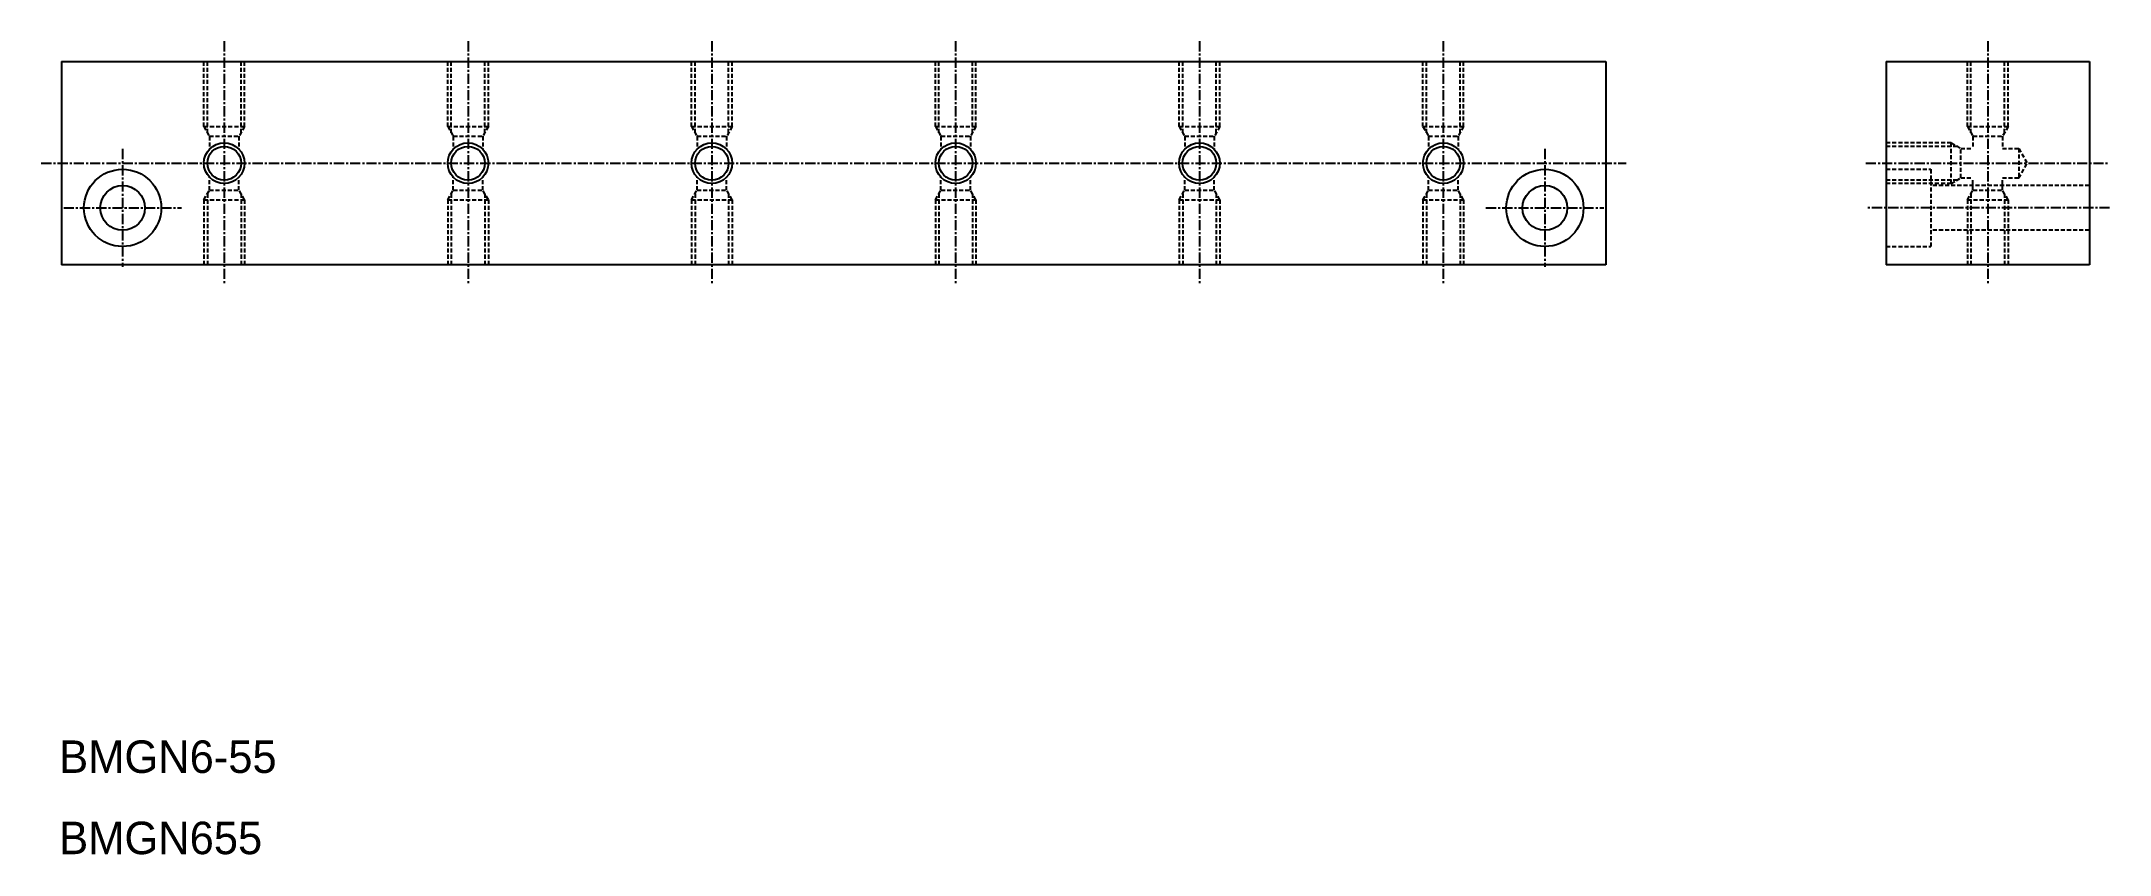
# Model space of a CAD drawing. Extents: x 3961 to 4215, y 11871 to 11971.
import ezdxf

# ---------------------------------------------------------------- set-up
doc = ezdxf.new("R2010")
doc.units = 0
doc.linetypes.add('CENTER', pattern=[2, 1.25, -0.25, 0.25, -0.25])
doc.linetypes.add('DASHED', pattern=[0.75, 0.5, -0.25])
doc.layers.get('0').update_dxf_attribs({"linetype": 'CONTINUOUS'})
doc.layers.add('CENTER', color=1, linetype='CENTER')

msp = doc.modelspace()

# ---------------------------------------------------------------- linework, layer by layer
at = {"color": 7, "linetype": 'CONTINUOUS'}
for p, q in [((3963.34, 11968.88), (4153.34, 11968.88)), ((3963.34, 11968.88), (3963.34, 11943.88)), ((4153.34, 11968.88), (4153.34, 11943.88)), ((4187.83, 11968.88), (4187.83, 11943.88)), ((4187.83, 11968.88), (4212.83, 11968.88)), ((4212.83, 11968.88), (4212.83, 11943.88)), ((4153.34, 11943.88), (3963.34, 11943.88)), ((4212.83, 11943.88), (4187.83, 11943.88))]:
    msp.add_line(p, q, dxfattribs=at)
at = {"color": 3, "linetype": 'DASHED'}
for p, q in [((3980.84, 11960.88), (3980.84, 11968.88)), ((3981.28, 11960.13), (3981.28, 11968.88)), ((3985.41, 11960.13), (3985.41, 11968.88)), ((3985.84, 11960.88), (3985.84, 11968.88)), ((4010.84, 11960.88), (4010.84, 11968.88)), ((4011.28, 11960.13), (4011.28, 11968.88)), ((4015.41, 11960.13), (4015.41, 11968.88)), ((4015.84, 11960.88), (4015.84, 11968.88)), ((4040.84, 11960.88), (4040.84, 11968.88)), ((4041.28, 11960.13), (4041.28, 11968.88)), ((4045.41, 11960.13), (4045.41, 11968.88)), ((4045.84, 11960.88), (4045.84, 11968.88)), ((4070.84, 11960.88), (4070.84, 11968.88)), ((4071.28, 11960.13), (4071.28, 11968.88)), ((4075.41, 11960.13), (4075.41, 11968.88)), ((4075.84, 11960.88), (4075.84, 11968.88)), ((4100.84, 11960.88), (4100.84, 11968.88)), ((4101.28, 11960.13), (4101.28, 11968.88)), ((4105.41, 11960.13), (4105.41, 11968.88)), ((4105.84, 11960.88), (4105.84, 11968.88)), ((4130.84, 11960.88), (4130.84, 11968.88)), ((4131.28, 11960.13), (4131.28, 11968.88)), ((4135.41, 11960.13), (4135.41, 11968.88)), ((4135.84, 11960.88), (4135.84, 11968.88)), ((4197.83, 11960.88), (4197.83, 11968.88)), ((4198.26, 11960.13), (4198.26, 11968.88)), ((4202.39, 11960.13), (4202.39, 11968.88)), ((4202.83, 11960.88), (4202.83, 11968.88)), ((3980.84, 11960.88), (3985.84, 11960.88)), ((3980.84, 11960.88), (3981.53, 11959.69)), ((3985.84, 11960.88), (3985.16, 11959.69)), ((4010.84, 11960.88), (4011.53, 11959.69)), ((4010.84, 11960.88), (4015.84, 11960.88)), ((4015.84, 11960.88), (4015.16, 11959.69)), ((4040.84, 11960.88), (4041.53, 11959.69)), ((4040.84, 11960.88), (4045.84, 11960.88)), ((4045.84, 11960.88), (4045.16, 11959.69)), ((4070.84, 11960.88), (4075.84, 11960.88)), ((4070.84, 11960.88), (4071.53, 11959.69)), ((4075.84, 11960.88), (4075.16, 11959.69)), ((4100.84, 11960.88), (4101.53, 11959.69)), ((4100.84, 11960.88), (4105.84, 11960.88)), ((4105.84, 11960.88), (4105.16, 11959.69)), ((4130.84, 11960.88), (4135.84, 11960.88)), ((4130.84, 11960.88), (4131.53, 11959.69)), ((4135.84, 11960.88), (4135.16, 11959.69)), ((4197.83, 11960.88), (4202.83, 11960.88)), ((4197.83, 11960.88), (4198.51, 11959.69)), ((4202.83, 11960.88), (4202.14, 11959.69)), ((3981.53, 11959.69), (3985.16, 11959.69)), ((3981.53, 11959.69), (3981.53, 11958.09)), ((3985.16, 11959.69), (3985.16, 11958.09)), ((4011.53, 11959.69), (4011.53, 11958.09)), ((4011.53, 11959.69), (4015.16, 11959.69)), ((4015.16, 11959.69), (4015.16, 11958.09)), ((4041.53, 11959.69), (4041.53, 11958.09)), ((4041.53, 11959.69), (4045.16, 11959.69)), ((4045.16, 11959.69), (4045.16, 11958.09)), ((4071.53, 11959.69), (4075.16, 11959.69)), ((4071.53, 11959.69), (4071.53, 11958.09)), ((4075.16, 11959.69), (4075.16, 11958.09)), ((4101.53, 11959.69), (4101.53, 11958.09)), ((4101.53, 11959.69), (4105.16, 11959.69)), ((4105.16, 11959.69), (4105.16, 11958.09)), ((4131.53, 11959.69), (4135.16, 11959.69)), ((4131.53, 11959.69), (4131.53, 11958.09)), ((4135.16, 11959.69), (4135.16, 11958.09)), ((4195.83, 11958.88), (4187.83, 11958.88)), ((4196.58, 11958.44), (4187.83, 11958.44)), ((4195.83, 11953.88), (4195.83, 11958.88)), ((4195.83, 11958.88), (4197.01, 11958.19)), ((4197.01, 11958.19), (4198.51, 11958.19)), ((4197.01, 11954.56), (4197.01, 11958.19)), ((4198.51, 11959.69), (4198.51, 11958.19)), ((4198.51, 11959.69), (4202.14, 11959.69)), ((4202.14, 11959.69), (4202.14, 11958.19)), ((4202.14, 11958.19), (4204.14, 11958.19)), ((4204.14, 11958.19), (4204.14, 11954.56)), ((4204.14, 11958.19), (4205.19, 11956.38)), ((4187.83, 11955.63), (4193.33, 11955.63)), ((4193.33, 11955.63), (4193.33, 11946.13)), ((4204.14, 11954.56), (4205.19, 11956.38)), ((3980.84, 11951.88), (3981.53, 11953.06)), ((3981.53, 11953.06), (3981.53, 11954.66)), ((3981.53, 11953.06), (3985.16, 11953.06)), ((3985.16, 11953.06), (3985.16, 11954.66)), ((3985.84, 11951.88), (3985.16, 11953.06)), ((4010.84, 11951.88), (4011.53, 11953.06)), ((4011.53, 11953.06), (4011.53, 11954.66)), ((4011.53, 11953.06), (4015.16, 11953.06)), ((4015.16, 11953.06), (4015.16, 11954.66)), ((4015.84, 11951.88), (4015.16, 11953.06)), ((4040.84, 11951.88), (4041.53, 11953.06)), ((4041.53, 11953.06), (4041.53, 11954.66)), ((4041.53, 11953.06), (4045.16, 11953.06)), ((4045.16, 11953.06), (4045.16, 11954.66)), ((4045.84, 11951.88), (4045.16, 11953.06)), ((4070.84, 11951.88), (4071.53, 11953.06)), ((4071.53, 11953.06), (4071.53, 11954.66)), ((4071.53, 11953.06), (4075.16, 11953.06)), ((4075.16, 11953.06), (4075.16, 11954.66)), ((4075.84, 11951.88), (4075.16, 11953.06)), ((4100.84, 11951.88), (4101.53, 11953.06)), ((4101.53, 11953.06), (4101.53, 11954.66)), ((4101.53, 11953.06), (4105.16, 11953.06)), ((4105.16, 11953.06), (4105.16, 11954.66)), ((4105.84, 11951.88), (4105.16, 11953.06)), ((4130.84, 11951.88), (4131.53, 11953.06)), ((4131.53, 11953.06), (4131.53, 11954.66)), ((4131.53, 11953.06), (4135.16, 11953.06)), ((4135.16, 11953.06), (4135.16, 11954.66)), ((4135.84, 11951.88), (4135.16, 11953.06)), ((4196.58, 11954.31), (4187.83, 11954.31)), ((4195.83, 11953.88), (4187.83, 11953.88)), ((4212.83, 11953.63), (4193.33, 11953.63)), ((4195.83, 11953.88), (4197.01, 11954.56)), ((4197.01, 11954.56), (4198.51, 11954.56)), ((4197.83, 11951.88), (4198.51, 11953.06)), ((4198.51, 11953.06), (4198.51, 11954.56)), ((4198.51, 11953.06), (4202.14, 11953.06)), ((4202.14, 11954.56), (4204.14, 11954.56)), ((4202.14, 11953.06), (4202.14, 11954.56)), ((4202.83, 11951.88), (4202.14, 11953.06)), ((3980.84, 11951.88), (3985.84, 11951.88)), ((3980.84, 11951.88), (3980.84, 11943.88)), ((3981.28, 11952.63), (3981.28, 11943.88)), ((3985.41, 11952.63), (3985.41, 11943.88)), ((3985.84, 11951.88), (3985.84, 11943.88)), ((4010.84, 11951.88), (4010.84, 11943.88)), ((4010.84, 11951.88), (4015.84, 11951.88)), ((4011.28, 11952.63), (4011.28, 11943.88)), ((4015.41, 11952.63), (4015.41, 11943.88)), ((4015.84, 11951.88), (4015.84, 11943.88)), ((4040.84, 11951.88), (4040.84, 11943.88)), ((4040.84, 11951.88), (4045.84, 11951.88)), ((4041.28, 11952.63), (4041.28, 11943.88)), ((4045.41, 11952.63), (4045.41, 11943.88)), ((4045.84, 11951.88), (4045.84, 11943.88)), ((4070.84, 11951.88), (4075.84, 11951.88)), ((4070.84, 11951.88), (4070.84, 11943.88)), ((4071.28, 11952.63), (4071.28, 11943.88)), ((4075.41, 11952.63), (4075.41, 11943.88)), ((4075.84, 11951.88), (4075.84, 11943.88)), ((4100.84, 11951.88), (4100.84, 11943.88)), ((4100.84, 11951.88), (4105.84, 11951.88)), ((4101.28, 11952.63), (4101.28, 11943.88)), ((4105.41, 11952.63), (4105.41, 11943.88)), ((4105.84, 11951.88), (4105.84, 11943.88)), ((4130.84, 11951.88), (4135.84, 11951.88)), ((4130.84, 11951.88), (4130.84, 11943.88)), ((4131.28, 11952.63), (4131.28, 11943.88)), ((4135.41, 11952.63), (4135.41, 11943.88)), ((4135.84, 11951.88), (4135.84, 11943.88)), ((4197.83, 11951.88), (4202.83, 11951.88)), ((4197.83, 11951.88), (4197.83, 11943.88)), ((4198.26, 11952.63), (4198.26, 11943.88)), ((4202.39, 11952.63), (4202.39, 11943.88)), ((4202.83, 11951.88), (4202.83, 11943.88)), ((4212.83, 11948.13), (4193.33, 11948.13)), ((4187.83, 11946.13), (4193.33, 11946.13))]:
    msp.add_line(p, q, dxfattribs=at)
at = {"color": 3, "linetype": 'CONTINUOUS'}
for centre in [(3983.34, 11956.38), (4013.34, 11956.38), (4043.34, 11956.38), (4073.34, 11956.38), (4103.34, 11956.38), (4133.34, 11956.38)]:
    msp.add_circle(centre, 2.5, dxfattribs=at)
at = {"color": 7, "linetype": 'CONTINUOUS'}
for centre, radius in [((3983.34, 11956.38), 2.07), ((4013.34, 11956.38), 2.07), ((4043.34, 11956.38), 2.07), ((4073.34, 11956.38), 2.07), ((4103.34, 11956.38), 2.07), ((4133.34, 11956.38), 2.07), ((3970.84, 11950.88), 4.75), ((4145.84, 11950.88), 4.75), ((3970.84, 11950.88), 2.75), ((4145.84, 11950.88), 2.75)]:
    msp.add_circle(centre, radius, dxfattribs=at)
at = {"layer": 'CENTER', "color": 1, "linetype": 'CENTER'}
for p, q in [((3983.34, 11971.38), (3983.34, 11941.38)), ((4013.34, 11971.38), (4013.34, 11941.38)), ((4043.34, 11971.38), (4043.34, 11941.38)), ((4073.34, 11971.38), (4073.34, 11941.38)), ((4103.34, 11971.38), (4103.34, 11941.38)), ((4133.34, 11971.38), (4133.34, 11941.38)), ((4200.33, 11971.38), (4200.33, 11941.38)), ((3960.84, 11956.38), (4155.84, 11956.38)), ((3970.84, 11958.13), (3970.84, 11943.63)), ((4145.84, 11958.13), (4145.84, 11943.63)), ((4185.33, 11956.38), (4215.33, 11956.38)), ((3963.59, 11950.88), (3978.09, 11950.88)), ((4138.59, 11950.88), (4153.09, 11950.88)), ((4215.33, 11950.88), (4185.33, 11950.88))]:
    msp.add_line(p, q, dxfattribs=at)

# ---------------------------------------------------------------- texts
at = {"color": 7, "linetype": 'CONTINUOUS'}
for s, p in [('BMGN6-55', (3963.04, 11881.34)), ('BMGN655', (3963.04, 11871.34))]:
    msp.add_text(s, height=4, dxfattribs=at).set_placement(p)

doc.saveas('drawing.dxf')
